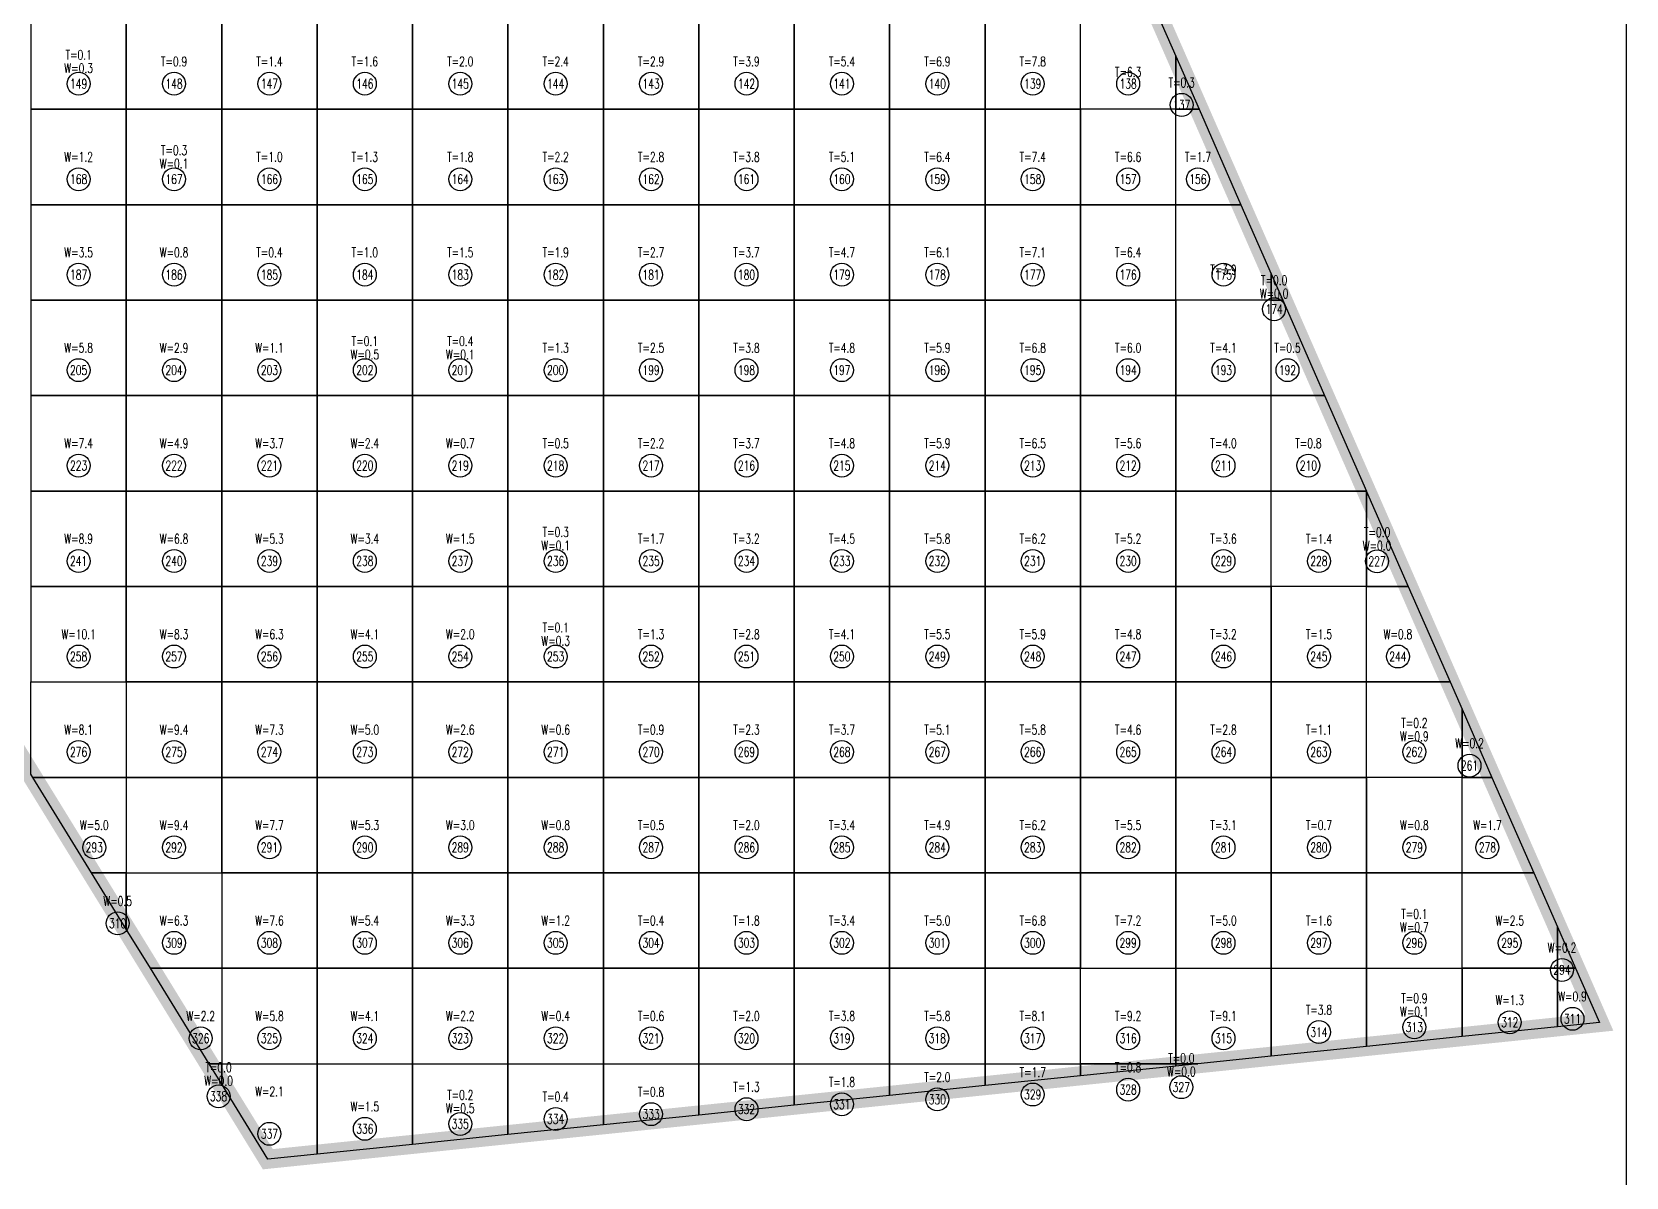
# Model space of a CAD drawing. Extents: x 4283 to 40403, y 1134 to 1764.
# Drawn here: x 12108.4 to 12192, y 1574.5 to 1634.5 of the extents above; entities that cross this region are included whole.
import ezdxf
from ezdxf.enums import TextEntityAlignment as Align

# ---------------------------------------------------------------- set-up
doc = ezdxf.new("R2010")
doc.units = 0
for name, color, linetype in [('tdz_13-3方格网', 2, 'Continuous'), ('tdz_13-3方格网计算', 7, 'Continuous'), ('tdz_土方计算图', 7, 'Continuous'), ('tdz_格田', 6, 'Continuous')]:
    doc.layers.add(name, color=color, linetype=linetype)
doc.styles.add('GLandNum', font='txt_____.ttf', dxfattribs={"width": 0.7, "height": 0.5})

msp = doc.modelspace()

# ---------------------------------------------------------------- linework, layer by layer
at = {"layer": 'tdz_13-3方格网', "linetype": 'Continuous'}
for points in [[(12108.392, 1635.434, 3396.857), (12108.392, 1630.434, 3397.006), (12113.392, 1630.434, 3396.817), (12113.392, 1635.434, 3396.675)], [(12113.392, 1635.434, 3396.675), (12113.392, 1630.434, 3396.817), (12118.392, 1630.434, 3396.644), (12118.392, 1635.434, 3396.527)], [(12118.392, 1635.434, 3396.527), (12118.392, 1630.434, 3396.644), (12123.392, 1630.434, 3396.508), (12123.392, 1635.434, 3396.391)], [(12123.392, 1635.434, 3396.391), (12123.392, 1630.434, 3396.508), (12128.392, 1630.434, 3396.364), (12128.392, 1635.434, 3396.255)], [(12128.392, 1635.434, 3396.255), (12128.392, 1630.434, 3396.364), (12133.392, 1630.434, 3396.214), (12133.392, 1635.434, 3396.107)], [(12133.392, 1635.434, 3396.107), (12133.392, 1630.434, 3396.214), (12138.392, 1630.434, 3396.068), (12138.392, 1635.434, 3395.961)], [(12138.392, 1635.434, 3395.961), (12138.392, 1630.434, 3396.068), (12143.392, 1630.434, 3395.91), (12143.392, 1635.434, 3395.81)], [(12143.392, 1635.434, 3395.81), (12143.392, 1630.434, 3395.91), (12148.392, 1630.434, 3395.714), (12148.392, 1635.434, 3395.641)], [(12148.392, 1635.434, 3395.641), (12148.392, 1630.434, 3395.714), (12153.392, 1630.434, 3395.545), (12153.392, 1635.434, 3395.412)], [(12153.392, 1635.434, 3395.412), (12153.392, 1630.434, 3395.545), (12158.392, 1630.434, 3395.362), (12158.392, 1635.434, 3395.239)], [(12158.392, 1635.434, 3395.239), (12158.392, 1630.434, 3395.362), (12163.392, 1630.434, 3395.208), (12163.392, 1635.434, 3395.089)], [(12168.392, 1633.221, 3395.16), (12168.392, 1630.434, 3395.179), (12163.392, 1630.434, 3395.208), (12163.392, 1635.434, 3395.089), (12167.421, 1635.434, 3395.124)], [(12169.614, 1630.434, 3395.207), (12168.392, 1630.434, 3395.179), (12168.392, 1633.221, 3395.16)], [(12108.392, 1630.434, 3397.006), (12108.392, 1625.434, 3397.205), (12113.392, 1625.434, 3396.952), (12113.392, 1630.434, 3396.817)], [(12113.392, 1630.434, 3396.817), (12113.392, 1625.434, 3396.952), (12118.392, 1625.434, 3396.761), (12118.392, 1630.434, 3396.644)], [(12118.392, 1630.434, 3396.644), (12118.392, 1625.434, 3396.761), (12123.392, 1625.434, 3396.621), (12123.392, 1630.434, 3396.508)], [(12123.392, 1630.434, 3396.508), (12123.392, 1625.434, 3396.621), (12128.392, 1625.434, 3396.474), (12128.392, 1630.434, 3396.364)], [(12128.392, 1630.434, 3396.364), (12128.392, 1625.434, 3396.474), (12133.392, 1625.434, 3396.329), (12133.392, 1630.434, 3396.214)], [(12133.392, 1630.434, 3396.214), (12133.392, 1625.434, 3396.329), (12138.392, 1625.434, 3396.183), (12138.392, 1630.434, 3396.068)], [(12138.392, 1630.434, 3396.068), (12138.392, 1625.434, 3396.183), (12143.392, 1625.434, 3396.015), (12143.392, 1630.434, 3395.91)], [(12143.392, 1630.434, 3395.91), (12143.392, 1625.434, 3396.015), (12148.392, 1625.434, 3395.858), (12148.392, 1630.434, 3395.714)], [(12148.392, 1630.434, 3395.714), (12148.392, 1625.434, 3395.858), (12153.392, 1625.434, 3395.666), (12153.392, 1630.434, 3395.545)], [(12153.392, 1630.434, 3395.545), (12153.392, 1625.434, 3395.666), (12158.392, 1625.434, 3395.472), (12158.392, 1630.434, 3395.362)], [(12158.392, 1630.434, 3395.362), (12158.392, 1625.434, 3395.472), (12163.392, 1625.434, 3395.327), (12163.392, 1630.434, 3395.208)], [(12163.392, 1630.434, 3395.208), (12163.392, 1625.434, 3395.327), (12168.392, 1625.434, 3395.264), (12168.392, 1630.434, 3395.179)], [(12168.392, 1630.434, 3395.179), (12169.614, 1630.434, 3395.207), (12171.806, 1625.434, 3395.29), (12168.392, 1625.434, 3395.264)], [(12108.392, 1625.434, 3397.205), (12108.392, 1620.434, 3397.401), (12113.392, 1620.434, 3397.151), (12113.392, 1625.434, 3396.952)], [(12113.392, 1625.434, 3396.952), (12113.392, 1620.434, 3397.151), (12118.392, 1620.434, 3396.912), (12118.392, 1625.434, 3396.761)], [(12118.392, 1625.434, 3396.761), (12118.392, 1620.434, 3396.912), (12123.392, 1620.434, 3396.744), (12123.392, 1625.434, 3396.621)], [(12123.392, 1625.434, 3396.621), (12123.392, 1620.434, 3396.744), (12128.392, 1620.434, 3396.59), (12128.392, 1625.434, 3396.474)], [(12128.392, 1625.434, 3396.474), (12128.392, 1620.434, 3396.59), (12133.392, 1620.434, 3396.446), (12133.392, 1625.434, 3396.329)], [(12133.392, 1625.434, 3396.329), (12133.392, 1620.434, 3396.446), (12138.392, 1620.434, 3396.296), (12138.392, 1625.434, 3396.183)], [(12138.392, 1625.434, 3396.183), (12138.392, 1620.434, 3396.296), (12143.392, 1620.434, 3396.118), (12143.392, 1625.434, 3396.015)], [(12143.392, 1625.434, 3396.015), (12143.392, 1620.434, 3396.118), (12148.392, 1620.434, 3395.943), (12148.392, 1625.434, 3395.858)], [(12148.392, 1625.434, 3395.858), (12148.392, 1620.434, 3395.943), (12153.392, 1620.434, 3395.784), (12153.392, 1625.434, 3395.666)], [(12153.392, 1625.434, 3395.666), (12153.392, 1620.434, 3395.784), (12158.392, 1620.434, 3395.582), (12158.392, 1625.434, 3395.472)], [(12158.392, 1625.434, 3395.472), (12158.392, 1620.434, 3395.582), (12163.392, 1620.434, 3395.445), (12163.392, 1625.434, 3395.327)], [(12163.392, 1625.434, 3395.327), (12163.392, 1620.434, 3395.445), (12168.392, 1620.434, 3395.382), (12168.392, 1625.434, 3395.264)], [(12173.392, 1621.816, 3395.35), (12173.392, 1620.434, 3395.359), (12168.392, 1620.434, 3395.382), (12168.392, 1625.434, 3395.264), (12171.806, 1625.434, 3395.29)], [(12173.998, 1620.434, 3395.372), (12173.392, 1620.434, 3395.359), (12173.392, 1621.816, 3395.35)], [(12108.392, 1620.434, 3397.401), (12108.392, 1615.434, 3397.6), (12113.392, 1615.434, 3397.329), (12113.392, 1620.434, 3397.151)], [(12113.392, 1620.434, 3397.151), (12113.392, 1615.434, 3397.329), (12118.392, 1615.434, 3397.115), (12118.392, 1620.434, 3396.912)], [(12118.392, 1620.434, 3396.912), (12118.392, 1615.434, 3397.115), (12123.392, 1615.434, 3396.949), (12123.392, 1620.434, 3396.744)], [(12123.392, 1620.434, 3396.744), (12123.392, 1615.434, 3396.949), (12128.392, 1615.434, 3396.779), (12128.392, 1620.434, 3396.59)], [(12128.392, 1620.434, 3396.59), (12128.392, 1615.434, 3396.779), (12133.392, 1615.434, 3396.602), (12133.392, 1620.434, 3396.446)], [(12133.392, 1620.434, 3396.446), (12133.392, 1615.434, 3396.602), (12138.392, 1615.434, 3396.409), (12138.392, 1620.434, 3396.296)], [(12138.392, 1620.434, 3396.296), (12138.392, 1615.434, 3396.409), (12143.392, 1615.434, 3396.221), (12143.392, 1620.434, 3396.118)], [(12143.392, 1620.434, 3396.118), (12143.392, 1615.434, 3396.221), (12148.392, 1615.434, 3396.033), (12148.392, 1620.434, 3395.943)], [(12148.392, 1620.434, 3395.943), (12148.392, 1615.434, 3396.033), (12153.392, 1615.434, 3395.888), (12153.392, 1620.434, 3395.784)], [(12153.392, 1620.434, 3395.784), (12153.392, 1615.434, 3395.888), (12158.392, 1615.434, 3395.693), (12158.392, 1620.434, 3395.582)], [(12158.392, 1620.434, 3395.582), (12158.392, 1615.434, 3395.693), (12163.392, 1615.434, 3395.564), (12163.392, 1620.434, 3395.445)], [(12163.392, 1620.434, 3395.445), (12163.392, 1615.434, 3395.564), (12168.392, 1615.434, 3395.501), (12168.392, 1620.434, 3395.382)], [(12168.392, 1620.434, 3395.382), (12168.392, 1615.434, 3395.501), (12173.392, 1615.434, 3395.438), (12173.392, 1620.434, 3395.359)], [(12173.392, 1620.434, 3395.359), (12173.998, 1620.434, 3395.372), (12176.19, 1615.434, 3395.455), (12173.392, 1615.434, 3395.438)], [(12108.392, 1615.434, 3397.6), (12108.392, 1610.434, 3397.746), (12113.392, 1610.434, 3397.479), (12113.392, 1615.434, 3397.329)], [(12113.392, 1615.434, 3397.329), (12113.392, 1610.434, 3397.479), (12118.392, 1610.434, 3397.314), (12118.392, 1615.434, 3397.115)], [(12118.392, 1615.434, 3397.115), (12118.392, 1610.434, 3397.314), (12123.392, 1610.434, 3397.135), (12123.392, 1615.434, 3396.949)], [(12123.392, 1615.434, 3396.949), (12123.392, 1610.434, 3397.135), (12128.392, 1610.434, 3396.925), (12128.392, 1615.434, 3396.779)], [(12128.392, 1615.434, 3396.779), (12128.392, 1610.434, 3396.925), (12133.392, 1610.434, 3396.723), (12133.392, 1615.434, 3396.602)], [(12133.392, 1615.434, 3396.602), (12133.392, 1610.434, 3396.723), (12138.392, 1610.434, 3396.535), (12138.392, 1615.434, 3396.409)], [(12138.392, 1615.434, 3396.409), (12138.392, 1610.434, 3396.535), (12143.392, 1610.434, 3396.343), (12143.392, 1615.434, 3396.221)], [(12143.392, 1615.434, 3396.221), (12143.392, 1610.434, 3396.343), (12148.392, 1610.434, 3396.155), (12148.392, 1615.434, 3396.033)], [(12148.392, 1615.434, 3396.033), (12148.392, 1610.434, 3396.155), (12153.392, 1610.434, 3395.979), (12153.392, 1615.434, 3395.888)], [(12153.392, 1615.434, 3395.888), (12153.392, 1610.434, 3395.979), (12158.392, 1610.434, 3395.804), (12158.392, 1615.434, 3395.693)], [(12158.392, 1615.434, 3395.693), (12158.392, 1610.434, 3395.804), (12163.392, 1610.434, 3395.683), (12163.392, 1615.434, 3395.564)], [(12163.392, 1615.434, 3395.564), (12163.392, 1610.434, 3395.683), (12168.392, 1610.434, 3395.62), (12168.392, 1615.434, 3395.501)], [(12168.392, 1615.434, 3395.501), (12168.392, 1610.434, 3395.62), (12173.392, 1610.434, 3395.556), (12173.392, 1615.434, 3395.438)], [(12173.392, 1615.434, 3395.438), (12176.19, 1615.434, 3395.455), (12178.382, 1610.434, 3395.538), (12173.392, 1610.434, 3395.556)], [(12108.392, 1610.434, 3397.746), (12108.392, 1605.434, 3397.89), (12113.392, 1605.434, 3397.678), (12113.392, 1610.434, 3397.479)], [(12113.392, 1610.434, 3397.479), (12113.392, 1605.434, 3397.678), (12118.392, 1605.434, 3397.474), (12118.392, 1610.434, 3397.314)], [(12118.392, 1610.434, 3397.314), (12118.392, 1605.434, 3397.474), (12123.392, 1605.434, 3397.26), (12123.392, 1610.434, 3397.135)], [(12123.392, 1610.434, 3397.135), (12123.392, 1605.434, 3397.26), (12128.392, 1605.434, 3397.046), (12128.392, 1610.434, 3396.925)], [(12128.392, 1610.434, 3396.925), (12128.392, 1605.434, 3397.046), (12133.392, 1605.434, 3396.847), (12133.392, 1610.434, 3396.723)], [(12133.392, 1610.434, 3396.723), (12133.392, 1605.434, 3396.847), (12138.392, 1605.434, 3396.652), (12138.392, 1610.434, 3396.535)], [(12138.392, 1610.434, 3396.535), (12138.392, 1605.434, 3396.652), (12143.392, 1605.434, 3396.46), (12143.392, 1610.434, 3396.343)], [(12143.392, 1610.434, 3396.343), (12143.392, 1605.434, 3396.46), (12148.392, 1605.434, 3396.277), (12148.392, 1610.434, 3396.155)], [(12148.392, 1610.434, 3396.155), (12148.392, 1605.434, 3396.277), (12153.392, 1605.434, 3396.093), (12153.392, 1610.434, 3395.979)], [(12153.392, 1610.434, 3395.979), (12153.392, 1605.434, 3396.093), (12158.392, 1605.434, 3395.915), (12158.392, 1610.434, 3395.804)], [(12158.392, 1610.434, 3395.804), (12158.392, 1605.434, 3395.915), (12163.392, 1605.434, 3395.801), (12163.392, 1610.434, 3395.683)], [(12163.392, 1610.434, 3395.683), (12163.392, 1605.434, 3395.801), (12168.392, 1605.434, 3395.738), (12168.392, 1610.434, 3395.62)], [(12168.392, 1610.434, 3395.62), (12168.392, 1605.434, 3395.738), (12173.392, 1605.434, 3395.675), (12173.392, 1610.434, 3395.556)], [(12178.392, 1610.412, 3395.539), (12178.392, 1605.434, 3395.612), (12173.392, 1605.434, 3395.675), (12173.392, 1610.434, 3395.556), (12178.382, 1610.434, 3395.538)], [(12180.574, 1605.434, 3395.621), (12178.392, 1605.434, 3395.612), (12178.392, 1610.412, 3395.539)], [(12108.392, 1605.434, 3397.89), (12108.392, 1600.434, 3398), (12113.392, 1600.434, 3397.823), (12113.392, 1605.434, 3397.678)], [(12113.392, 1605.434, 3397.678), (12113.392, 1600.434, 3397.823), (12118.392, 1600.434, 3397.613), (12118.392, 1605.434, 3397.474)], [(12118.392, 1605.434, 3397.474), (12118.392, 1600.434, 3397.613), (12123.392, 1600.434, 3397.402), (12123.392, 1605.434, 3397.26)], [(12123.392, 1605.434, 3397.26), (12123.392, 1600.434, 3397.402), (12128.392, 1600.434, 3397.181), (12128.392, 1605.434, 3397.046)], [(12128.392, 1605.434, 3397.046), (12128.392, 1600.434, 3397.181), (12133.392, 1600.434, 3396.961), (12133.392, 1605.434, 3396.847)], [(12133.392, 1605.434, 3396.847), (12133.392, 1600.434, 3396.961), (12138.392, 1600.434, 3396.766), (12138.392, 1605.434, 3396.652)], [(12138.392, 1605.434, 3396.652), (12138.392, 1600.434, 3396.766), (12143.392, 1600.434, 3396.583), (12143.392, 1605.434, 3396.46)], [(12143.392, 1605.434, 3396.46), (12143.392, 1600.434, 3396.583), (12148.392, 1600.434, 3396.396), (12148.392, 1605.434, 3396.277)], [(12148.392, 1605.434, 3396.277), (12148.392, 1600.434, 3396.396), (12153.392, 1600.434, 3396.212), (12153.392, 1605.434, 3396.093)], [(12153.392, 1605.434, 3396.093), (12153.392, 1600.434, 3396.212), (12158.392, 1600.434, 3396.028), (12158.392, 1605.434, 3395.915)], [(12158.392, 1605.434, 3395.915), (12158.392, 1600.434, 3396.028), (12163.392, 1600.434, 3395.92), (12163.392, 1605.434, 3395.801)], [(12163.392, 1605.434, 3395.801), (12163.392, 1600.434, 3395.92), (12168.392, 1600.434, 3395.857), (12168.392, 1605.434, 3395.738)], [(12168.392, 1605.434, 3395.738), (12168.392, 1600.434, 3395.857), (12173.392, 1600.434, 3395.794), (12173.392, 1605.434, 3395.675)], [(12173.392, 1605.434, 3395.675), (12173.392, 1600.434, 3395.794), (12178.392, 1600.434, 3395.731), (12178.392, 1605.434, 3395.612)], [(12178.392, 1605.434, 3395.612), (12180.574, 1605.434, 3395.621), (12182.766, 1600.434, 3395.704), (12178.392, 1600.434, 3395.731)], [(12108.392, 1595.599, 3397.818), (12108.392, 1600.434, 3398), (12113.392, 1600.434, 3397.823), (12113.392, 1595.434, 3397.978), (12108.493, 1595.434, 3397.819)], [(12113.392, 1600.434, 3397.823), (12113.392, 1595.434, 3397.978), (12118.392, 1595.434, 3397.764), (12118.392, 1600.434, 3397.613)], [(12118.392, 1600.434, 3397.613), (12118.392, 1595.434, 3397.764), (12123.392, 1595.434, 3397.539), (12123.392, 1600.434, 3397.402)], [(12123.392, 1600.434, 3397.402), (12123.392, 1595.434, 3397.539), (12128.392, 1595.434, 3397.313), (12128.392, 1600.434, 3397.181)], [(12128.392, 1600.434, 3397.181), (12128.392, 1595.434, 3397.313), (12133.392, 1595.434, 3397.087), (12133.392, 1600.434, 3396.961)], [(12133.392, 1600.434, 3396.961), (12133.392, 1595.434, 3397.087), (12138.392, 1595.434, 3396.886), (12138.392, 1600.434, 3396.766)], [(12138.392, 1600.434, 3396.766), (12138.392, 1595.434, 3396.886), (12143.392, 1595.434, 3396.699), (12143.392, 1600.434, 3396.583)], [(12143.392, 1600.434, 3396.583), (12143.392, 1595.434, 3396.699), (12148.392, 1595.434, 3396.514), (12148.392, 1600.434, 3396.396)], [(12148.392, 1600.434, 3396.396), (12148.392, 1595.434, 3396.514), (12153.392, 1595.434, 3396.33), (12153.392, 1600.434, 3396.212)], [(12153.392, 1600.434, 3396.212), (12153.392, 1595.434, 3396.33), (12158.392, 1595.434, 3396.14), (12158.392, 1600.434, 3396.028)], [(12158.392, 1600.434, 3396.028), (12158.392, 1595.434, 3396.14), (12163.392, 1595.434, 3396), (12163.392, 1600.434, 3395.92)], [(12163.392, 1600.434, 3395.92), (12163.392, 1595.434, 3396), (12168.392, 1595.434, 3395.976), (12168.392, 1600.434, 3395.857)], [(12168.392, 1600.434, 3395.857), (12168.392, 1595.434, 3395.976), (12173.392, 1595.434, 3395.912), (12173.392, 1600.434, 3395.794)], [(12173.392, 1600.434, 3395.794), (12173.392, 1595.434, 3395.912), (12178.392, 1595.434, 3395.849), (12178.392, 1600.434, 3395.731)], [(12183.392, 1599.007, 3395.728), (12183.392, 1595.434, 3395.786), (12178.392, 1595.434, 3395.849), (12178.392, 1600.434, 3395.731), (12182.766, 1600.434, 3395.704)], [(12184.959, 1595.434, 3395.787), (12183.392, 1595.434, 3395.786), (12183.392, 1599.007, 3395.728)], [(12108.493, 1595.434, 3397.819), (12113.392, 1595.434, 3397.978), (12113.392, 1590.434, 3397.972), (12111.572, 1590.434, 3397.821)], [(12113.392, 1595.434, 3397.978), (12113.392, 1590.434, 3397.972), (12118.392, 1590.434, 3397.866), (12118.392, 1595.434, 3397.764)], [(12118.392, 1595.434, 3397.764), (12118.392, 1590.434, 3397.866), (12123.392, 1590.434, 3397.636), (12123.392, 1595.434, 3397.539)], [(12123.392, 1595.434, 3397.539), (12123.392, 1590.434, 3397.636), (12128.392, 1590.434, 3397.41), (12128.392, 1595.434, 3397.313)], [(12128.392, 1595.434, 3397.313), (12128.392, 1590.434, 3397.41), (12133.392, 1590.434, 3397.206), (12133.392, 1595.434, 3397.087)], [(12133.392, 1595.434, 3397.087), (12133.392, 1590.434, 3397.206), (12138.392, 1590.434, 3397.003), (12138.392, 1595.434, 3396.886)], [(12138.392, 1595.434, 3396.886), (12138.392, 1590.434, 3397.003), (12143.392, 1590.434, 3396.816), (12143.392, 1595.434, 3396.699)], [(12143.392, 1595.434, 3396.699), (12143.392, 1590.434, 3396.816), (12148.392, 1590.434, 3396.629), (12148.392, 1595.434, 3396.514)], [(12148.392, 1595.434, 3396.514), (12148.392, 1590.434, 3396.629), (12153.392, 1590.434, 3396.437), (12153.392, 1595.434, 3396.33)], [(12153.392, 1595.434, 3396.33), (12153.392, 1590.434, 3396.437), (12158.392, 1590.434, 3396.245), (12158.392, 1595.434, 3396.14)], [(12158.392, 1595.434, 3396.14), (12158.392, 1590.434, 3396.245), (12163.392, 1590.434, 3396.054), (12163.392, 1595.434, 3396)], [(12163.392, 1595.434, 3396), (12163.392, 1590.434, 3396.054), (12168.392, 1590.434, 3396), (12168.392, 1595.434, 3395.976)], [(12168.392, 1595.434, 3395.976), (12168.392, 1590.434, 3396), (12173.392, 1590.434, 3396), (12173.392, 1595.434, 3395.912)], [(12173.392, 1595.434, 3395.912), (12173.392, 1590.434, 3396), (12178.392, 1590.434, 3395.968), (12178.392, 1595.434, 3395.849)], [(12178.392, 1595.434, 3395.849), (12178.392, 1590.434, 3395.968), (12183.392, 1590.434, 3395.905), (12183.392, 1595.434, 3395.786)], [(12183.392, 1595.434, 3395.786), (12184.959, 1595.434, 3395.787), (12187.151, 1590.434, 3395.87), (12183.392, 1590.434, 3395.905)], [(12111.572, 1590.434, 3397.821), (12113.392, 1590.434, 3397.972), (12113.392, 1587.479, 3397.823)], [(12113.392, 1587.479, 3397.823), (12113.392, 1590.434, 3397.972), (12118.392, 1590.434, 3397.866), (12118.392, 1585.434, 3397.953), (12114.651, 1585.434, 3397.824)], [(12118.392, 1590.434, 3397.866), (12118.392, 1585.434, 3397.953), (12123.392, 1585.434, 3397.74), (12123.392, 1590.434, 3397.636)], [(12123.392, 1590.434, 3397.636), (12123.392, 1585.434, 3397.74), (12128.392, 1585.434, 3397.537), (12128.392, 1590.434, 3397.41)], [(12128.392, 1590.434, 3397.41), (12128.392, 1585.434, 3397.537), (12133.392, 1585.434, 3397.313), (12133.392, 1590.434, 3397.206)], [(12133.392, 1590.434, 3397.206), (12133.392, 1585.434, 3397.313), (12138.392, 1585.434, 3397.097), (12138.392, 1590.434, 3397.003)], [(12138.392, 1590.434, 3397.003), (12138.392, 1585.434, 3397.097), (12143.392, 1585.434, 3396.921), (12143.392, 1590.434, 3396.816)], [(12143.392, 1590.434, 3396.816), (12143.392, 1585.434, 3396.921), (12148.392, 1585.434, 3396.728), (12148.392, 1590.434, 3396.629)], [(12148.392, 1590.434, 3396.629), (12148.392, 1585.434, 3396.728), (12153.392, 1585.434, 3396.534), (12153.392, 1590.434, 3396.437)], [(12153.392, 1590.434, 3396.437), (12153.392, 1585.434, 3396.534), (12158.392, 1585.434, 3396.334), (12158.392, 1590.434, 3396.245)], [(12158.392, 1590.434, 3396.245), (12158.392, 1585.434, 3396.334), (12163.392, 1585.434, 3396.106), (12163.392, 1590.434, 3396.054)], [(12163.392, 1590.434, 3396.054), (12163.392, 1585.434, 3396.106), (12168.392, 1585.434, 3396), (12168.392, 1590.434, 3396)], [(12168.392, 1590.434, 3396), (12168.392, 1585.434, 3396), (12173.392, 1585.434, 3396), (12173.392, 1590.434, 3396)], [(12173.392, 1590.434, 3396), (12173.392, 1585.434, 3396), (12178.392, 1585.434, 3396), (12178.392, 1590.434, 3395.968)], [(12178.392, 1590.434, 3395.968), (12178.392, 1585.434, 3396), (12183.392, 1585.434, 3396), (12183.392, 1590.434, 3395.905)], [(12188.392, 1587.603, 3395.917), (12188.392, 1585.434, 3395.96), (12183.392, 1585.434, 3396), (12183.392, 1590.434, 3395.905), (12187.151, 1590.434, 3395.87)], [(12189.343, 1585.434, 3395.953), (12188.392, 1585.434, 3395.96), (12188.392, 1587.603, 3395.917)], [(12114.651, 1585.434, 3397.824), (12118.392, 1585.434, 3397.953), (12118.392, 1580.434, 3397.881), (12117.73, 1580.434, 3397.827)], [(12118.392, 1585.434, 3397.953), (12118.392, 1580.434, 3397.881), (12123.392, 1580.434, 3397.738), (12123.392, 1585.434, 3397.74)], [(12123.392, 1585.434, 3397.74), (12123.392, 1580.434, 3397.738), (12128.392, 1580.434, 3397.514), (12128.392, 1585.434, 3397.537)], [(12128.392, 1585.434, 3397.537), (12128.392, 1580.434, 3397.514), (12133.392, 1580.434, 3397.339), (12133.392, 1585.434, 3397.313)], [(12133.392, 1585.434, 3397.313), (12133.392, 1580.434, 3397.339), (12138.392, 1580.434, 3397.175), (12138.392, 1585.434, 3397.097)], [(12138.392, 1585.434, 3397.097), (12138.392, 1580.434, 3397.175), (12143.392, 1580.434, 3397.011), (12143.392, 1585.434, 3396.921)], [(12143.392, 1585.434, 3396.921), (12143.392, 1580.434, 3397.011), (12148.392, 1580.434, 3396.82), (12148.392, 1585.434, 3396.728)], [(12148.392, 1585.434, 3396.728), (12148.392, 1580.434, 3396.82), (12153.392, 1580.434, 3396.596), (12153.392, 1585.434, 3396.534)], [(12153.392, 1585.434, 3396.534), (12153.392, 1580.434, 3396.596), (12158.392, 1580.434, 3396.368), (12158.392, 1585.434, 3396.334)], [(12158.392, 1585.434, 3396.334), (12158.392, 1580.434, 3396.368), (12163.392, 1580.434, 3396.141), (12163.392, 1585.434, 3396.106)], [(12163.392, 1580.434, 3396.141), (12163.392, 1585.434, 3396.106), (12168.392, 1585.434, 3396), (12168.392, 1580.434, 3396)], [(12169.544, 1580.434, 3396), (12168.392, 1580.434, 3396), (12168.392, 1585.434, 3396), (12173.392, 1585.434, 3396), (12173.392, 1580.829, 3396)], [(12173.392, 1580.829, 3396), (12173.392, 1585.434, 3396), (12178.392, 1585.434, 3396), (12178.392, 1581.342, 3396)], [(12178.392, 1581.342, 3396), (12178.392, 1585.434, 3396), (12183.392, 1585.434, 3396), (12183.392, 1581.855, 3396)], [(12183.392, 1581.855, 3396), (12183.392, 1585.434, 3396), (12188.392, 1585.434, 3395.96), (12188.392, 1582.368, 3396)], [(12188.392, 1585.434, 3395.96), (12189.343, 1585.434, 3395.953), (12190.588, 1582.593, 3396), (12188.392, 1582.368, 3396)], [(12117.73, 1580.434, 3397.827), (12118.392, 1580.434, 3397.881), (12118.392, 1579.359, 3397.828)], [(12118.392, 1579.359, 3397.828), (12118.392, 1580.434, 3397.881), (12123.392, 1580.434, 3397.738), (12123.392, 1575.699, 3397.741), (12120.809, 1575.434, 3397.83)], [(12123.392, 1575.699, 3397.741), (12123.392, 1580.434, 3397.738), (12128.392, 1580.434, 3397.514), (12128.392, 1576.212, 3397.569)], [(12128.392, 1576.212, 3397.569), (12128.392, 1580.434, 3397.514), (12133.392, 1580.434, 3397.339), (12133.392, 1576.725, 3397.396)], [(12133.392, 1576.725, 3397.396), (12133.392, 1580.434, 3397.339), (12138.392, 1580.434, 3397.175), (12138.392, 1577.238, 3397.224)], [(12138.392, 1577.238, 3397.224), (12138.392, 1580.434, 3397.175), (12143.392, 1580.434, 3397.011), (12143.392, 1577.751, 3397.052)], [(12143.392, 1577.751, 3397.052), (12143.392, 1580.434, 3397.011), (12148.392, 1580.434, 3396.82), (12148.392, 1578.264, 3396.838)], [(12148.392, 1578.264, 3396.838), (12148.392, 1580.434, 3396.82), (12153.392, 1580.434, 3396.596), (12153.392, 1578.777, 3396.607)], [(12153.392, 1578.777, 3396.607), (12153.392, 1580.434, 3396.596), (12158.392, 1580.434, 3396.368), (12158.392, 1579.29, 3396.376)], [(12158.392, 1579.29, 3396.376), (12158.392, 1580.434, 3396.368), (12163.392, 1580.434, 3396.141), (12163.392, 1579.803, 3396.145)], [(12163.392, 1579.803, 3396.145), (12163.392, 1580.434, 3396.141), (12168.392, 1580.434, 3396), (12168.392, 1580.316, 3396)], [(12168.392, 1580.434, 3396), (12169.544, 1580.434, 3396), (12168.392, 1580.316, 3396)]]:
    msp.add_polyline3d(points, close=True, dxfattribs=at)
at = {"layer": 'tdz_13-3方格网计算', "color": 7, "linetype": 'Continuous'}
for centre in [(12110.892, 1631.767), (12115.892, 1631.767), (12120.892, 1631.767), (12125.892, 1631.767), (12130.892, 1631.767), (12135.892, 1631.767), (12140.892, 1631.767), (12145.892, 1631.767), (12150.892, 1631.767), (12155.892, 1631.767), (12160.892, 1631.767), (12165.892, 1631.767), (12168.697, 1630.661), (12110.892, 1626.767), (12115.892, 1626.767), (12120.892, 1626.767), (12125.892, 1626.767), (12130.892, 1626.767), (12135.892, 1626.767), (12140.892, 1626.767), (12145.892, 1626.767), (12150.892, 1626.767), (12155.892, 1626.767), (12160.892, 1626.767), (12165.892, 1626.767), (12169.551, 1626.767), (12110.892, 1621.767), (12115.892, 1621.767), (12120.892, 1621.767), (12125.892, 1621.767), (12130.892, 1621.767), (12135.892, 1621.767), (12140.892, 1621.767), (12145.892, 1621.767), (12150.892, 1621.767), (12155.892, 1621.767), (12160.892, 1621.767), (12165.892, 1621.767), (12170.892, 1621.767), (12173.543, 1619.958), (12110.892, 1616.767), (12115.892, 1616.767), (12120.892, 1616.767), (12125.892, 1616.767), (12130.892, 1616.767), (12135.892, 1616.767), (12140.892, 1616.767), (12145.892, 1616.767), (12150.892, 1616.767), (12155.892, 1616.767), (12160.892, 1616.767), (12165.892, 1616.767), (12170.892, 1616.767), (12174.243, 1616.767), (12110.892, 1611.767), (12115.892, 1611.767), (12120.892, 1611.767), (12125.892, 1611.767), (12130.892, 1611.767), (12135.892, 1611.767), (12140.892, 1611.767), (12145.892, 1611.767), (12150.892, 1611.767), (12155.892, 1611.767), (12160.892, 1611.767), (12165.892, 1611.767), (12170.892, 1611.767), (12175.339, 1611.767), (12110.892, 1606.767), (12115.892, 1606.767), (12120.892, 1606.767), (12125.892, 1606.767), (12130.892, 1606.767), (12135.892, 1606.767), (12140.892, 1606.767), (12145.892, 1606.767), (12150.892, 1606.767), (12155.892, 1606.767), (12160.892, 1606.767), (12165.892, 1606.767), (12170.892, 1606.767), (12175.892, 1606.767), (12178.937, 1606.756), (12110.892, 1601.767), (12115.892, 1601.767), (12120.892, 1601.767), (12125.892, 1601.767), (12130.892, 1601.767), (12135.892, 1601.767), (12140.892, 1601.767), (12145.892, 1601.767), (12150.892, 1601.767), (12155.892, 1601.767), (12160.892, 1601.767), (12165.892, 1601.767), (12170.892, 1601.767), (12175.892, 1601.767), (12180.031, 1601.767), (12110.892, 1596.767), (12115.892, 1596.767), (12120.892, 1596.767), (12125.892, 1596.767), (12130.892, 1596.767), (12135.892, 1596.767), (12140.892, 1596.767), (12145.892, 1596.767), (12150.892, 1596.767), (12155.892, 1596.767), (12160.892, 1596.767), (12165.892, 1596.767), (12170.892, 1596.767), (12175.892, 1596.767), (12180.892, 1596.767), (12183.783, 1596.054), (12111.712, 1591.767), (12115.892, 1591.767), (12120.892, 1591.767), (12125.892, 1591.767), (12130.892, 1591.767), (12135.892, 1591.767), (12140.892, 1591.767), (12145.892, 1591.767), (12150.892, 1591.767), (12155.892, 1591.767), (12160.892, 1591.767), (12165.892, 1591.767), (12170.892, 1591.767), (12175.892, 1591.767), (12180.892, 1591.767), (12184.723, 1591.767), (12112.937, 1587.79), (12115.892, 1586.767), (12120.892, 1586.767), (12125.892, 1586.767), (12130.892, 1586.767), (12135.892, 1586.767), (12140.892, 1586.767), (12145.892, 1586.767), (12150.892, 1586.767), (12155.892, 1586.767), (12160.892, 1586.767), (12165.892, 1586.767), (12170.892, 1586.767), (12175.892, 1586.767), (12180.892, 1586.767), (12185.892, 1586.767), (12188.63, 1585.352), (12189.179, 1582.79), (12175.892, 1582.093), (12180.892, 1582.349), (12185.892, 1582.606), (12117.291, 1581.767), (12120.892, 1581.767), (12125.892, 1581.767), (12130.892, 1581.767), (12135.892, 1581.767), (12140.892, 1581.767), (12145.892, 1581.767), (12150.892, 1581.767), (12155.892, 1581.767), (12160.892, 1581.767), (12165.892, 1581.767), (12170.892, 1581.767), (12118.226, 1578.73), (12155.892, 1578.567), (12160.892, 1578.823), (12165.892, 1579.08), (12168.68, 1579.208), (12140.892, 1577.797), (12145.892, 1578.054), (12150.892, 1578.31), (12125.892, 1577.028), (12130.892, 1577.284), (12135.892, 1577.541), (12120.892, 1576.767)]:
    msp.add_circle(centre, 0.6, dxfattribs=at)
at = {"layer": 'tdz_土方计算图', "linetype": 'Continuous'}
msp.add_lwpolyline([(12191.99, 1674.092), (12191.99, 1514.092)], dxfattribs=at)
at = {"layer": 'tdz_格田', "linetype": 'Continuous', "lineweight": 60, "const_width": 1}
msp.add_lwpolyline([(12120.809, 1575.434), (12095.739, 1616.147), (12063.392, 1665.237), (12144.155, 1672.751), (12164.152, 1642.891), (12190.588, 1582.593), (12120.809, 1575.434)], close=True, dxfattribs=at)

# ---------------------------------------------------------------- texts
at = {"layer": 'tdz_13-3方格网计算', "color": 2, "linetype": 'Continuous', "style": 'GLandNum', "width": 0.7}
for s, p in [('T=0.1', (12110.892, 1633.284)), ('T=0.9', (12115.892, 1632.934)), ('T=1.4', (12120.892, 1632.934)), ('T=1.6', (12125.892, 1632.934)), ('T=2.0', (12130.892, 1632.934)), ('T=2.4', (12135.892, 1632.934)), ('T=2.9', (12140.892, 1632.934)), ('T=3.9', (12145.892, 1632.934)), ('T=5.4', (12150.892, 1632.934)), ('T=6.9', (12155.892, 1632.934)), ('T=7.8', (12160.892, 1632.934)), ('T=6.3', (12165.892, 1632.381)), ('T=0.3', (12168.697, 1631.827)), ('T=0.3', (12115.892, 1628.284)), ('T=1.0', (12120.892, 1627.934)), ('T=1.3', (12125.892, 1627.934)), ('T=1.8', (12130.892, 1627.934)), ('T=2.2', (12135.892, 1627.934)), ('T=2.8', (12140.892, 1627.934)), ('T=3.8', (12145.892, 1627.934)), ('T=5.1', (12150.892, 1627.934)), ('T=6.4', (12155.892, 1627.934)), ('T=7.4', (12160.892, 1627.934)), ('T=6.6', (12165.892, 1627.934)), ('T=1.7', (12169.551, 1627.934)), ('T=0.4', (12120.892, 1622.934)), ('T=1.0', (12125.892, 1622.934)), ('T=1.5', (12130.892, 1622.934)), ('T=1.9', (12135.892, 1622.934)), ('T=2.7', (12140.892, 1622.934)), ('T=3.7', (12145.892, 1622.934)), ('T=4.7', (12150.892, 1622.934)), ('T=6.1', (12155.892, 1622.934)), ('T=7.1', (12160.892, 1622.934)), ('T=6.4', (12165.892, 1622.934)), ('T=3.9', (12170.892, 1622.029)), ('T=0.0', (12173.543, 1621.475)), ('T=0.1', (12125.892, 1618.284)), ('T=0.4', (12130.892, 1618.284)), ('T=1.3', (12135.892, 1617.934)), ('T=2.5', (12140.892, 1617.934)), ('T=3.8', (12145.892, 1617.934)), ('T=4.8', (12150.892, 1617.934)), ('T=5.9', (12155.892, 1617.934)), ('T=6.8', (12160.892, 1617.934)), ('T=6.0', (12165.892, 1617.934)), ('T=4.1', (12170.892, 1617.934)), ('T=0.5', (12174.243, 1617.934)), ('T=0.5', (12135.892, 1612.934)), ('T=2.2', (12140.892, 1612.934)), ('T=3.7', (12145.892, 1612.934)), ('T=4.8', (12150.892, 1612.934)), ('T=5.9', (12155.892, 1612.934)), ('T=6.5', (12160.892, 1612.934)), ('T=5.6', (12165.892, 1612.934)), ('T=4.0', (12170.892, 1612.934)), ('T=0.8', (12175.339, 1612.934)), ('T=0.3', (12135.892, 1608.284)), ('T=0.0', (12178.937, 1608.273)), ('T=1.7', (12140.892, 1607.934)), ('T=3.2', (12145.892, 1607.934)), ('T=4.5', (12150.892, 1607.934)), ('T=5.8', (12155.892, 1607.934)), ('T=6.2', (12160.892, 1607.934)), ('T=5.2', (12165.892, 1607.934)), ('T=3.6', (12170.892, 1607.934)), ('T=1.4', (12175.892, 1607.928)), ('T=0.1', (12135.892, 1603.284)), ('T=1.3', (12140.892, 1602.934)), ('T=2.8', (12145.892, 1602.934)), ('T=4.1', (12150.892, 1602.934)), ('T=5.5', (12155.892, 1602.934)), ('T=5.9', (12160.892, 1602.934)), ('T=4.8', (12165.892, 1602.934)), ('T=3.2', (12170.892, 1602.934)), ('T=1.5', (12175.892, 1602.934)), ('T=0.2', (12180.892, 1598.284)), ('T=0.9', (12140.892, 1597.934)), ('T=2.3', (12145.892, 1597.934)), ('T=3.7', (12150.892, 1597.934)), ('T=5.1', (12155.892, 1597.934)), ('T=5.8', (12160.892, 1597.934)), ('T=4.6', (12165.892, 1597.934)), ('T=2.8', (12170.892, 1597.934)), ('T=1.1', (12175.892, 1597.934)), ('T=0.5', (12140.892, 1592.934)), ('T=2.0', (12145.892, 1592.934)), ('T=3.4', (12150.892, 1592.934)), ('T=4.9', (12155.892, 1592.934)), ('T=6.2', (12160.892, 1592.934)), ('T=5.5', (12165.892, 1592.934)), ('T=3.1', (12170.892, 1592.934)), ('T=0.7', (12175.892, 1592.934)), ('T=0.1', (12180.892, 1588.284)), ('T=0.4', (12140.892, 1587.934)), ('T=1.8', (12145.892, 1587.934)), ('T=3.4', (12150.892, 1587.934)), ('T=5.0', (12155.892, 1587.934)), ('T=6.8', (12160.892, 1587.934)), ('T=7.2', (12165.892, 1587.934)), ('T=5.0', (12170.892, 1587.934)), ('T=1.6', (12175.892, 1587.934)), ('T=0.9', (12180.892, 1583.866)), ('T=3.8', (12175.892, 1583.26)), ('T=0.6', (12140.892, 1582.934)), ('T=2.0', (12145.892, 1582.934)), ('T=3.8', (12150.892, 1582.934)), ('T=5.8', (12155.892, 1582.934)), ('T=8.1', (12160.892, 1582.934)), ('T=9.2', (12165.892, 1582.934)), ('T=9.1', (12170.892, 1582.934)), ('T=0.0', (12168.68, 1580.725)), ('T=0.0', (12118.226, 1580.246)), ('T=2.0', (12155.892, 1579.734)), ('T=1.7', (12160.892, 1579.99)), ('T=0.8', (12165.892, 1580.247)), ('T=0.2', (12130.892, 1578.801)), ('T=0.8', (12140.892, 1578.964)), ('T=1.3', (12145.892, 1579.221)), ('T=1.8', (12150.892, 1579.477)), ('T=0.4', (12135.892, 1578.708))]:
    msp.add_text(s, height=0.5, dxfattribs=at).set_placement(p, align=Align.MIDDLE_CENTER)
at = {"layer": 'tdz_13-3方格网计算', "color": 173, "linetype": 'Continuous', "style": 'GLandNum', "width": 0.7}
for s, p in [('W=0.3', (12110.892, 1632.584)), ('W=1.2', (12110.892, 1627.934)), ('W=0.1', (12115.892, 1627.584)), ('W=3.5', (12110.892, 1622.934)), ('W=0.8', (12115.892, 1622.934)), ('W=0.0', (12173.543, 1620.775)), ('W=5.8', (12110.892, 1617.934)), ('W=2.9', (12115.892, 1617.934)), ('W=1.1', (12120.892, 1617.934)), ('W=0.5', (12125.892, 1617.584)), ('W=0.1', (12130.892, 1617.584)), ('W=7.4', (12110.892, 1612.934)), ('W=4.9', (12115.892, 1612.934)), ('W=3.7', (12120.892, 1612.934)), ('W=2.4', (12125.892, 1612.934)), ('W=0.7', (12130.892, 1612.934)), ('W=8.9', (12110.892, 1607.934)), ('W=6.8', (12115.892, 1607.934)), ('W=5.3', (12120.892, 1607.934)), ('W=3.4', (12125.892, 1607.934)), ('W=1.5', (12130.892, 1607.934)), ('W=0.1', (12135.892, 1607.584)), ('W=0.0', (12178.937, 1607.573)), ('W=10.1', (12110.892, 1602.934)), ('W=8.3', (12115.892, 1602.934)), ('W=6.3', (12120.892, 1602.934)), ('W=4.1', (12125.892, 1602.934)), ('W=2.0', (12130.892, 1602.934)), ('W=0.3', (12135.892, 1602.584)), ('W=0.8', (12180.031, 1602.934)), ('W=8.1', (12110.892, 1597.934)), ('W=9.4', (12115.892, 1597.934)), ('W=7.3', (12120.892, 1597.934)), ('W=5.0', (12125.892, 1597.934)), ('W=2.6', (12130.892, 1597.934)), ('W=0.6', (12135.892, 1597.934)), ('W=0.9', (12180.892, 1597.584)), ('W=0.2', (12183.783, 1597.221)), ('W=5.0', (12111.712, 1592.934)), ('W=9.4', (12115.892, 1592.934)), ('W=7.7', (12120.892, 1592.934)), ('W=5.3', (12125.892, 1592.934)), ('W=3.0', (12130.892, 1592.934)), ('W=0.8', (12135.892, 1592.934)), ('W=0.8', (12180.892, 1592.934)), ('W=1.7', (12184.723, 1592.934)), ('W=0.5', (12112.937, 1588.956)), ('W=6.3', (12115.892, 1587.934)), ('W=7.6', (12120.892, 1587.934)), ('W=5.4', (12125.892, 1587.934)), ('W=3.3', (12130.892, 1587.934)), ('W=1.2', (12135.892, 1587.934)), ('W=0.7', (12180.892, 1587.584)), ('W=2.5', (12185.892, 1587.934)), ('W=0.2', (12188.63, 1586.518)), ('W=0.9', (12189.179, 1583.957)), ('W=0.1', (12180.892, 1583.166)), ('W=1.3', (12185.892, 1583.772)), ('W=2.2', (12117.291, 1582.934)), ('W=5.8', (12120.892, 1582.934)), ('W=4.1', (12125.892, 1582.934)), ('W=2.2', (12130.892, 1582.934)), ('W=0.4', (12135.892, 1582.934)), ('W=0.0', (12168.68, 1580.025)), ('W=0.0', (12118.226, 1579.546)), ('W=2.1', (12120.892, 1578.981)), ('W=1.5', (12125.892, 1578.195)), ('W=0.5', (12130.892, 1578.101))]:
    msp.add_text(s, height=0.5, dxfattribs=at).set_placement(p, align=Align.MIDDLE_CENTER)
at = {"layer": 'tdz_13-3方格网计算', "color": 7, "linetype": 'Continuous', "style": 'GLandNum', "width": 0.7}
for s, p in [('149', (12110.892, 1631.767)), ('148', (12115.892, 1631.767)), ('147', (12120.892, 1631.767)), ('146', (12125.892, 1631.767)), ('145', (12130.892, 1631.767)), ('144', (12135.892, 1631.767)), ('143', (12140.892, 1631.767)), ('142', (12145.892, 1631.767)), ('141', (12150.892, 1631.767)), ('140', (12155.892, 1631.767)), ('139', (12160.892, 1631.767)), ('138', (12165.892, 1631.767)), ('137', (12168.697, 1630.661)), ('168', (12110.892, 1626.767)), ('167', (12115.892, 1626.767)), ('166', (12120.892, 1626.767)), ('165', (12125.892, 1626.767)), ('164', (12130.892, 1626.767)), ('163', (12135.892, 1626.767)), ('162', (12140.892, 1626.767)), ('161', (12145.892, 1626.767)), ('160', (12150.892, 1626.767)), ('159', (12155.892, 1626.767)), ('158', (12160.892, 1626.767)), ('157', (12165.892, 1626.767)), ('156', (12169.551, 1626.767)), ('187', (12110.892, 1621.767)), ('186', (12115.892, 1621.767)), ('185', (12120.892, 1621.767)), ('184', (12125.892, 1621.767)), ('183', (12130.892, 1621.767)), ('182', (12135.892, 1621.767)), ('181', (12140.892, 1621.767)), ('180', (12145.892, 1621.767)), ('179', (12150.892, 1621.767)), ('178', (12155.892, 1621.767)), ('177', (12160.892, 1621.767)), ('176', (12165.892, 1621.767)), ('175', (12170.892, 1621.767)), ('174', (12173.543, 1619.958)), ('205', (12110.892, 1616.767)), ('204', (12115.892, 1616.767)), ('203', (12120.892, 1616.767)), ('202', (12125.892, 1616.767)), ('201', (12130.892, 1616.767)), ('200', (12135.892, 1616.767)), ('199', (12140.892, 1616.767)), ('198', (12145.892, 1616.767)), ('197', (12150.892, 1616.767)), ('196', (12155.892, 1616.767)), ('195', (12160.892, 1616.767)), ('194', (12165.892, 1616.767)), ('193', (12170.892, 1616.767)), ('192', (12174.243, 1616.767)), ('223', (12110.892, 1611.767)), ('222', (12115.892, 1611.767)), ('221', (12120.892, 1611.767)), ('220', (12125.892, 1611.767)), ('219', (12130.892, 1611.767)), ('218', (12135.892, 1611.767)), ('217', (12140.892, 1611.767)), ('216', (12145.892, 1611.767)), ('215', (12150.892, 1611.767)), ('214', (12155.892, 1611.767)), ('213', (12160.892, 1611.767)), ('212', (12165.892, 1611.767)), ('211', (12170.892, 1611.767)), ('210', (12175.339, 1611.767)), ('241', (12110.892, 1606.767)), ('240', (12115.892, 1606.767)), ('239', (12120.892, 1606.767)), ('238', (12125.892, 1606.767)), ('237', (12130.892, 1606.767)), ('236', (12135.892, 1606.767)), ('235', (12140.892, 1606.767)), ('234', (12145.892, 1606.767)), ('233', (12150.892, 1606.767)), ('232', (12155.892, 1606.767)), ('231', (12160.892, 1606.767)), ('230', (12165.892, 1606.767)), ('229', (12170.892, 1606.767)), ('228', (12175.892, 1606.767)), ('227', (12178.937, 1606.756)), ('258', (12110.892, 1601.767)), ('257', (12115.892, 1601.767)), ('256', (12120.892, 1601.767)), ('255', (12125.892, 1601.767)), ('254', (12130.892, 1601.767)), ('253', (12135.892, 1601.767)), ('252', (12140.892, 1601.767)), ('251', (12145.892, 1601.767)), ('250', (12150.892, 1601.767)), ('249', (12155.892, 1601.767)), ('248', (12160.892, 1601.767)), ('247', (12165.892, 1601.767)), ('246', (12170.892, 1601.767)), ('245', (12175.892, 1601.767)), ('244', (12180.031, 1601.767)), ('276', (12110.892, 1596.767)), ('275', (12115.892, 1596.767)), ('274', (12120.892, 1596.767)), ('273', (12125.892, 1596.767)), ('272', (12130.892, 1596.767)), ('271', (12135.892, 1596.767)), ('270', (12140.892, 1596.767)), ('269', (12145.892, 1596.767)), ('268', (12150.892, 1596.767)), ('267', (12155.892, 1596.767)), ('266', (12160.892, 1596.767)), ('265', (12165.892, 1596.767)), ('264', (12170.892, 1596.767)), ('263', (12175.892, 1596.767)), ('262', (12180.892, 1596.767)), ('261', (12183.783, 1596.054)), ('293', (12111.712, 1591.767)), ('292', (12115.892, 1591.767)), ('291', (12120.892, 1591.767)), ('290', (12125.892, 1591.767)), ('289', (12130.892, 1591.767)), ('288', (12135.892, 1591.767)), ('287', (12140.892, 1591.767)), ('286', (12145.892, 1591.767)), ('285', (12150.892, 1591.767)), ('284', (12155.892, 1591.767)), ('283', (12160.892, 1591.767)), ('282', (12165.892, 1591.767)), ('281', (12170.892, 1591.767)), ('280', (12175.892, 1591.767)), ('279', (12180.892, 1591.767)), ('278', (12184.723, 1591.767)), ('310', (12112.937, 1587.79)), ('309', (12115.892, 1586.767)), ('308', (12120.892, 1586.767)), ('307', (12125.892, 1586.767)), ('306', (12130.892, 1586.767)), ('305', (12135.892, 1586.767)), ('304', (12140.892, 1586.767)), ('303', (12145.892, 1586.767)), ('302', (12150.892, 1586.767)), ('301', (12155.892, 1586.767)), ('300', (12160.892, 1586.767)), ('299', (12165.892, 1586.767)), ('298', (12170.892, 1586.767)), ('297', (12175.892, 1586.767)), ('296', (12180.892, 1586.767)), ('295', (12185.892, 1586.767)), ('294', (12188.63, 1585.352)), ('313', (12180.892, 1582.349)), ('312', (12185.892, 1582.606)), ('311', (12189.179, 1582.79)), ('326', (12117.291, 1581.767)), ('325', (12120.892, 1581.767)), ('324', (12125.892, 1581.767)), ('323', (12130.892, 1581.767)), ('322', (12135.892, 1581.767)), ('321', (12140.892, 1581.767)), ('320', (12145.892, 1581.767)), ('319', (12150.892, 1581.767)), ('318', (12155.892, 1581.767)), ('317', (12160.892, 1581.767)), ('316', (12165.892, 1581.767)), ('315', (12170.892, 1581.767)), ('314', (12175.892, 1582.093)), ('329', (12160.892, 1578.823)), ('328', (12165.892, 1579.08)), ('327', (12168.68, 1579.208)), ('338', (12118.226, 1578.73)), ('332', (12145.892, 1578.054)), ('331', (12150.892, 1578.31)), ('330', (12155.892, 1578.567)), ('335', (12130.892, 1577.284)), ('334', (12135.892, 1577.541)), ('333', (12140.892, 1577.797)), ('337', (12120.892, 1576.767)), ('336', (12125.892, 1577.028))]:
    msp.add_text(s, height=0.5, dxfattribs=at).set_placement(p, align=Align.MIDDLE_CENTER)

doc.saveas('drawing.dxf')
